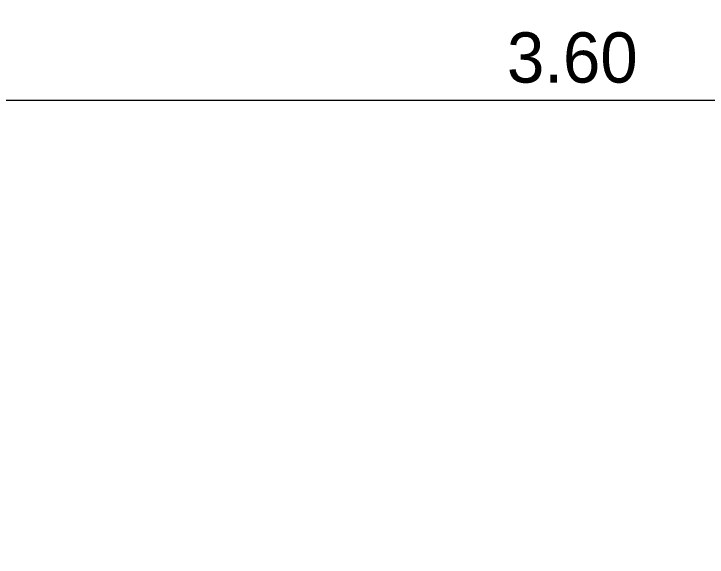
# Model space of a CAD drawing. Header units: centimetres. Extents: x -6111 to 13767, y -285 to 1600.
# Drawn here: x -5426.3 to -5219.3, y 1116.7 to 1278.9 of the extents above; entities that cross this region are included whole.
import ezdxf

# ---------------------------------------------------------------- set-up
doc = ezdxf.new("R2010")
doc.units = ezdxf.units.CM
doc.layers.add('A-ANNO-DIMS', color=7, linetype='Continuous', lineweight=9)
doc.layers.add('A-ANNO-DIMS-100', color=7, linetype='Continuous', lineweight=9)
doc.styles.add('Century Gothic_1', font='GOTHIC.TTF', dxfattribs={"height": 15})
doc.dimstyles.new('FCA_N_Cotas_E100', dxfattribs={"dimscale": 30.48, "dimtxt": 15.662524, "dimasz": 0.492126, "dimexe": 0.656168, "dimexo": 0.656168, "dimgap": 0.032808, "dimtad": 1, "dimlfac": 0.01, "dimrnd": 0.01, "dimzin": 0, "dimdsep": 46, "dimtxsty": 'Century Gothic_1', "dimblk1": 'OBLIQUE', "dimblk2": 'OBLIQUE', "dimsah": 1, "dimcen": 0.09, "dimdle": 0.656168, "dimadec": 3, "dimazin": 2, "dimtfac": 1, "dimtdec": 4, "dimtix": 1, "dimtmove": 0, "dimatfit": 3, "dimfxl": 1, "dimtvp": 1, "dimtolj": 1, "dimtzin": 0, "dimarcsym": 2})

# ---------------------------------------------------------------- blocks, each defined once
blk = doc.blocks.new('DIMBLOCK1-Elevación Eje 1')
at = {"layer": 'A-ANNO-DIMS-100'}
for p, q in [((-5438.84, 1253.14), (-5438.84, 1273.14)), ((-5078.54, 1253.14), (-5078.54, 1273.14)), ((-5458.84, 1253.14), (-5078.54, 1253.14)), ((-5438.84, 1253.14), (-5438.84, 975.53)), ((-5078.54, 1253.14), (-5078.54, 1243.75))]:
    blk.add_line(p, q, dxfattribs=at)
at = {"layer": 'A-ANNO-DIMS-100', "lineweight": 35}
for p, q in [((-5438.84, 1253.14), (-5431.34, 1260.64)), ((-5078.54, 1253.14), (-5071.04, 1260.64)), ((-5438.84, 1253.14), (-5446.34, 1245.64)), ((-5078.54, 1253.14), (-5086.04, 1245.64))]:
    blk.add_line(p, q, dxfattribs=at)
at = {"layer": 'A-ANNO-DIMS-100', "color": 0, "insert": (-5279.08, 1273.37), "char_height": 15, "width": 48.9267, "attachment_point": 1, "line_spacing_factor": 0.984502, "style": 'Century Gothic_1'}
blk.add_mtext('3.60', dxfattribs=at)
blk = doc.blocks.new('_Oblique')
at = {"color": 0, "linetype": 'ByBlock', "lineweight": -2}
blk.add_line((-0.5, -0.5), (0.5, 0.5), dxfattribs=at)
blk = doc.blocks.new('DIMBLOCK3-Elevación Eje 1')
at = {"layer": 'A-ANNO-DIMS-100'}
for p, q in [((-5438.84, 1313.19), (-5438.84, 1333.19)), ((-4765.58, 1313.19), (-4765.58, 1333.19)), ((-5458.84, 1313.19), (-4745.58, 1313.19)), ((-5438.84, 1313.19), (-5438.84, 975.53)), ((-4765.58, 1313.19), (-4765.58, 975.53))]:
    blk.add_line(p, q, dxfattribs=at)
at = {"layer": 'A-ANNO-DIMS-100', "lineweight": 35}
for p, q in [((-5438.84, 1313.19), (-5431.34, 1320.69)), ((-4765.58, 1313.19), (-4758.08, 1320.69)), ((-5438.84, 1313.19), (-5446.34, 1305.69)), ((-4765.58, 1313.19), (-4773.08, 1305.69))]:
    blk.add_line(p, q, dxfattribs=at)
at = {"layer": 'A-ANNO-DIMS-100', "color": 0, "insert": (-5122.59, 1333.42), "char_height": 15, "width": 48.9267, "attachment_point": 1, "line_spacing_factor": 0.984502, "style": 'Century Gothic_1'}
blk.add_mtext('6.73', dxfattribs=at)

msp = doc.modelspace()

# ---------------------------------------------------------------- dimensions: what is measured, and where the dimension line sits
at = {"layer": 'A-ANNO-DIMS'}
for base, p2, override, picture, middle in [((-4765.577, 1313.194), (-4765.577, 955.53), {"dimpost": '<>', "dimfxl": 673.262505}, 'DIMBLOCK3-Elevación Eje 1', (-5102.208, 1322.072)), ((-5078.539, 1253.141), (-5078.539, 1263.748), {"dimpost": '<>', "dimfxl": 474.145739}, 'DIMBLOCK1-Elevación Eje 1', (-5258.689, 1262.019))]:
    dim = msp.add_linear_dim(base=base, p1=(-5438.839, 955.53), p2=p2, dimstyle='FCA_N_Cotas_E100', override=override, dxfattribs=at)
    dim.commit()
    dim.dimension.update_dxf_attribs({"geometry": picture, "text_midpoint": middle})

doc.saveas('drawing.dxf')
